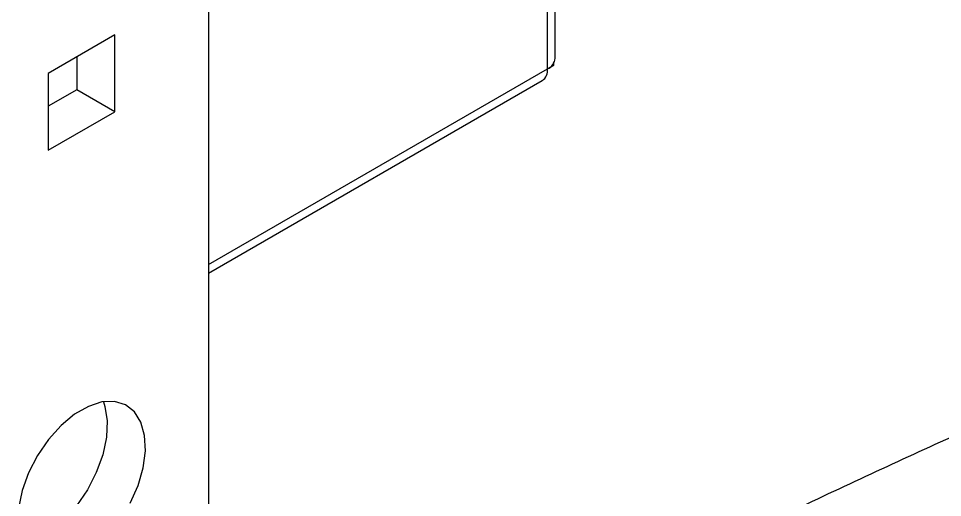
# Model space of a CAD drawing. Extents: x 8 to 113, y 1 to 87.
# Drawn here: x 76.832 to 80.052, y 72.351 to 74.021 of the extents above; entities that cross this region are included whole.
import ezdxf

# ---------------------------------------------------------------- set-up
doc = ezdxf.new("R2010")
doc.units = 0
doc.header["$MEASUREMENT"] = 0
doc.layers.add('OBJECT', color=7, linetype='CONTINUOUS')

msp = doc.modelspace()

# ---------------------------------------------------------------- linework, layer by layer
at = {"layer": 'OBJECT'}
for p, q in [((78.6757, 73.8454), (78.6757, 76.6098)), ((78.702, 73.8822), (78.702, 76.5946)), ((77.4934, 75.9288), (77.4934, 71.4224)), ((77.1674, 73.9636), (76.9355, 73.8297)), ((77.1674, 73.6957), (77.1674, 73.9636)), ((77.0345, 73.8868), (77.0345, 73.7725)), ((78.6757, 73.8454), (78.6969, 73.8576)), ((78.6969, 73.8576), (78.6757, 73.8454)), ((78.6969, 73.8648), (78.6969, 73.8576)), ((76.9355, 73.8297), (76.9355, 73.5619)), ((77.4934, 73.1629), (78.6757, 73.8454)), ((77.4934, 73.1325), (78.657, 73.8042)), ((77.0345, 73.7725), (76.9355, 73.7153)), ((77.1674, 73.6957), (77.0345, 73.7725)), ((76.9355, 73.5619), (77.1674, 73.6957))]:
    msp.add_line(p, q, dxfattribs=at)
at = {"layer": 'OBJECT', "flags": 128}
for points in [[(77.2212, 72.3306), (77.2482, 72.3922), (77.2661, 72.4542), (77.2739, 72.5136), (77.2712, 72.5676), (77.2584, 72.6137), (77.2358, 72.6499), (77.2046, 72.6742), (77.1663, 72.6858), (77.1226, 72.6839), (77.0755, 72.6687), (77.0274, 72.6409), (76.9803, 72.6018), (76.9366, 72.5532), (76.8983, 72.4974), (76.8671, 72.437), (76.8445, 72.3748), (76.8316, 72.3138)], [(77.1277, 72.6848), (77.1331, 72.6685), (77.1409, 72.6182), (77.1383, 72.5611), (77.1254, 72.5001), (77.1029, 72.4379), (77.0717, 72.3775), (77.0333, 72.3217), (76.9896, 72.2731), (76.9426, 72.234), (76.8944, 72.2062), (76.8474, 72.191), (76.8422, 72.1901)]]:
    msp.add_lwpolyline(points, dxfattribs=at)
at = {"layer": 'OBJECT'}
for centre, radius, start, end in [((78.657, 73.8866), 0.0453, 294.3737, 354.3063), ((78.6318, 73.8404), 0.0442, 304.859, 6.4536)]:
    msp.add_arc(centre, radius, start, end, dxfattribs=at)
msp.add_open_spline([(81.5381, 73.1824), (81.3519, 73.1069), (80.964, 72.9498), (80.3792, 72.6965), (79.783, 72.4255), (79.2383, 72.1667), (78.8948, 71.9933), (78.7467, 71.9185)], degree=3, knots=[0, 0, 0, 0, 0.197161, 0.41054, 0.624151, 0.837957, 1, 1, 1, 1], dxfattribs=at)

doc.saveas('drawing.dxf')
